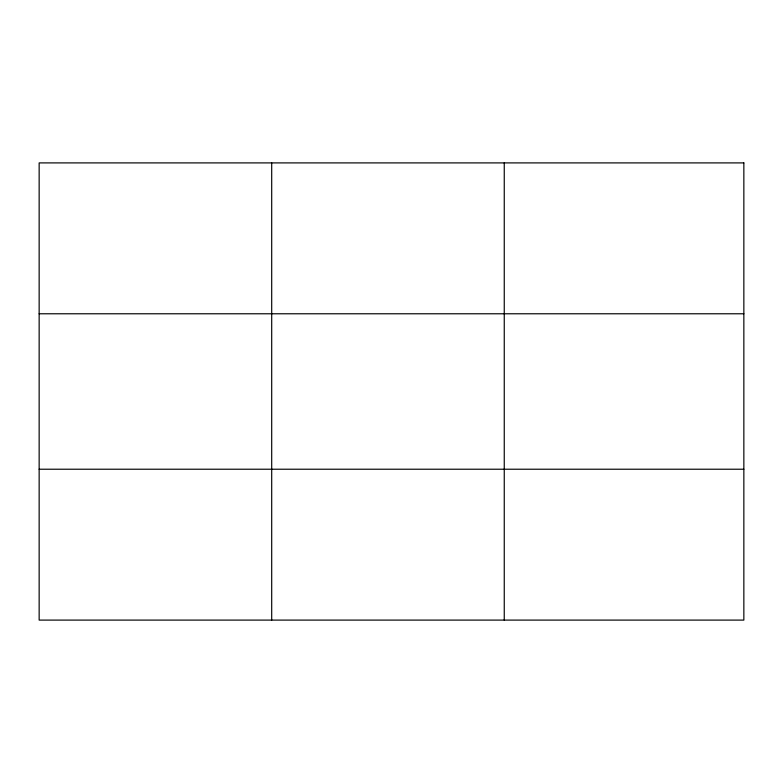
<?xml version="1.0" encoding="UTF-8"?>
<svg xmlns="http://www.w3.org/2000/svg" width="783" height="783" viewBox="0 0 783 783"><rect width="100%" height="100%" fill="white"/><g stroke="black" fill="none" stroke-linecap="round" stroke-linejoin="round"><path stroke-width="1.17" d="M271.701 620.097L271.701 162.903M504.252 620.097L504.252 162.903M39.15 313.777L743.85 313.777M39.15 469.223L743.85 469.223M743.85 162.903L743.85 620.097L39.15 620.097L39.15 162.903L743.85 162.903"/></g></svg>
